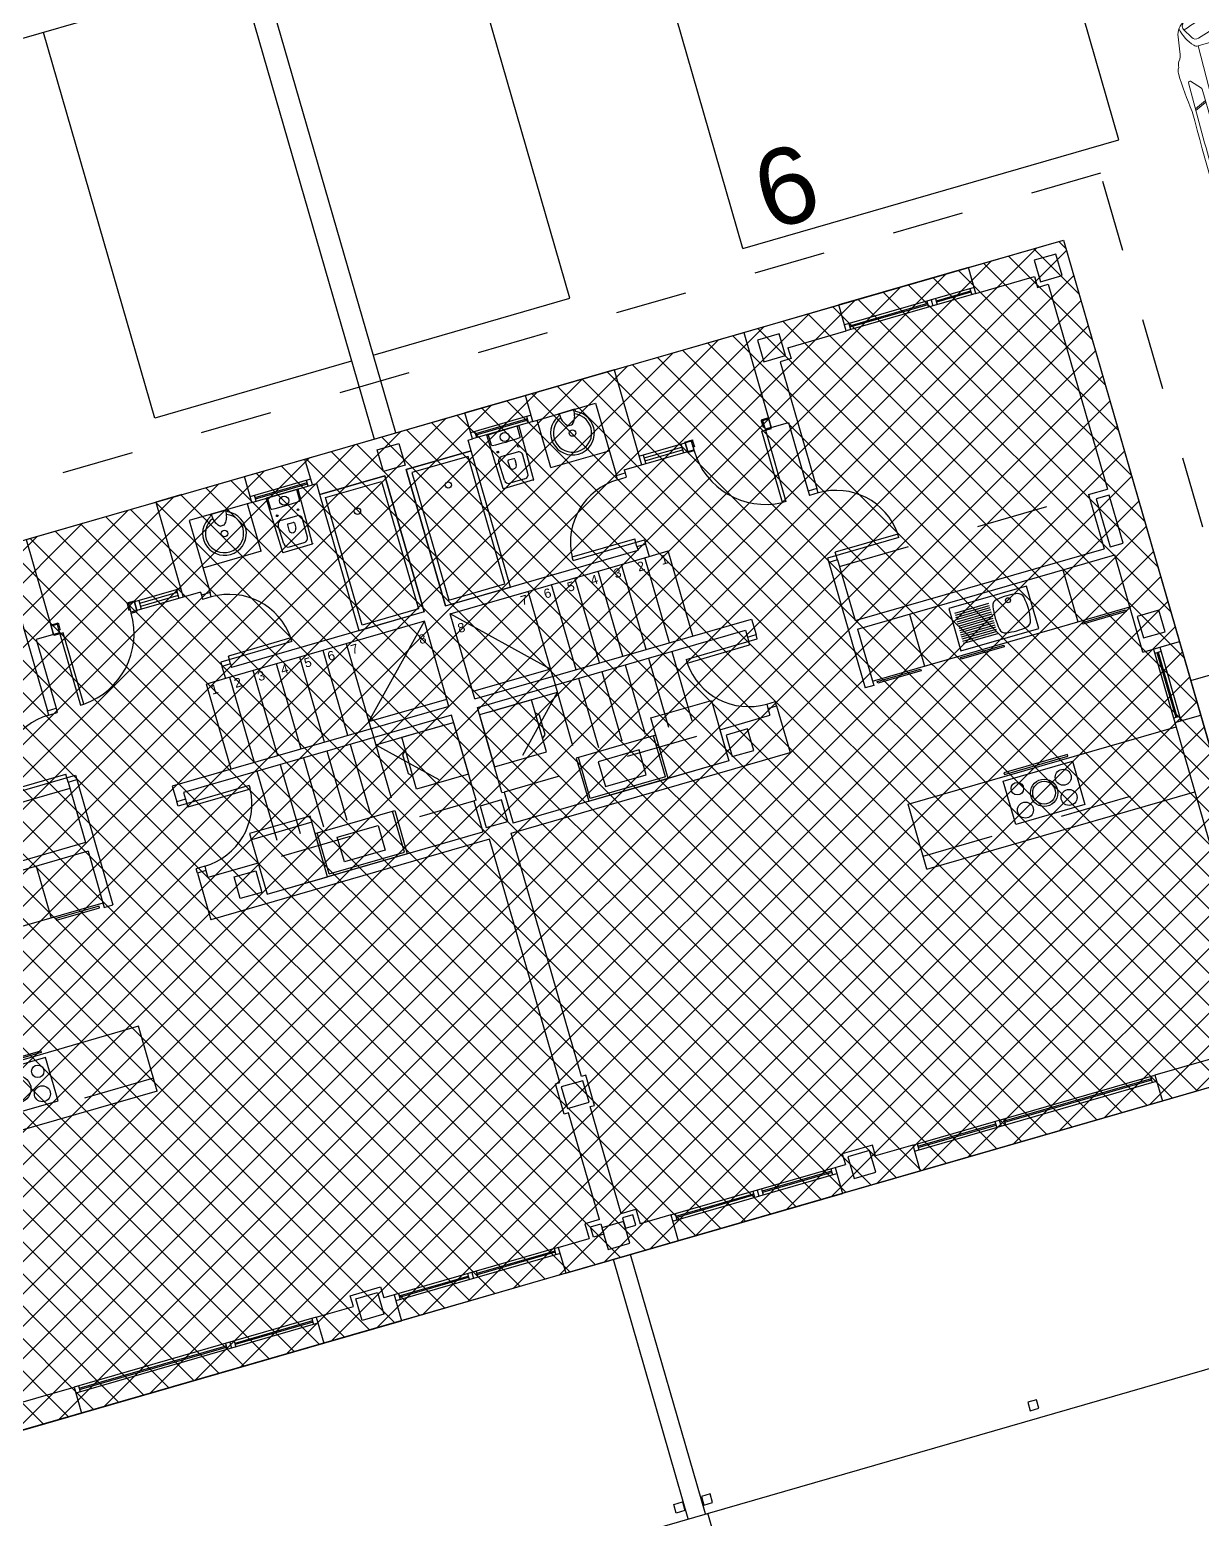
# Model space of a CAD drawing. Header units: millimetres. Extents: x 441061 to 442903, y 4515148 to 4515613.
# Drawn here: x 442524.855 to 442526.484, y 4515546.422 to 4515548.492 of the extents above; entities that cross this region are included whole.
import ezdxf
from ezdxf.enums import TextEntityAlignment as Align

# ---------------------------------------------------------------- set-up
doc = ezdxf.new("R2010")
doc.units = ezdxf.units.MM
doc.linetypes.add('CONTINUA', pattern=[0])
doc.linetypes.add('RAYITAS', pattern=[0.375, 0.25, -0.125])
for name, color, linetype in [('01_mono BAJA', 2, 'Continuous'), ('01_piscinas', 254, 'Continuous'), ('01_proyección', 4, 'RAYITAS'), ('01_ventanas', 2, 'Continuous')]:
    doc.layers.add(name, color=color, linetype=linetype)
doc.layers.add('01_muebles_B', color=254, linetype='Continuous', lineweight=5)
doc.styles.add('Estilo1', font='swissel.ttf')
doc.styles.add('NIEVES2', font='sanss___.ttf')

# ---------------------------------------------------------------- blocks, each defined once
blk = doc.blocks.new('A$C6A825EFA')
at = {"layer": '01_mono BAJA', "color": 254}
for p, q in [((3.7, 12.5, 0), (3.7, 11.4, 0)), ((3.7, 12.5, 0), (5.2, 12.5, 0)), ((5.5, 12.5, 0), (5.2, 12.5, 0)), ((5.2, 12.5, 0), (5.2, 11.4, 0)), ((5.2, 12.5, 0), (6.225, 12.5, 0)), ((6.225, 12.2, 0), (6.225, 12.5, 0)), ((6.225, 12.5, 0), (6.925, 12.5, 0)), ((6.925, 12.5, 0), (8.775, 12.5, 0)), ((6.925, 12.2, 0), (6.925, 12.5, 0)), ((8.775, 12.2, 0), (8.775, 12.5, 0)), ((9.475, 12.5, 0), (8.775, 12.5, 0)), ((10.5, 12.5, 0), (9.475, 12.5, 0)), ((9.475, 12.2, 0), (9.475, 12.5, 0)), ((10.2, 12.5, 0), (10.5, 12.5, 0)), ((10.5, 12.5, 0), (10.5, 11.4, 0)), ((10.5, 12.5, 0), (12, 12.5, 0)), ((12, 12.5, 0), (13.1, 12.5, 0)), ((12, 12.5, 0), (12, 11.4, 0)), ((13.1, 12.2, 0), (13.1, 12.5, 0)), ((14.6, 12.5, 0), (13.1, 12.5, 0)), ((14.6, 12.5, 0), (15.7, 12.5, 0)), ((14.6, 12.2, 0), (14.6, 12.5, 0)), ((15.7, 12.5, 0), (15.7, 7.855, 0)), ((6.225, 12.27, 0), (6.925, 12.27, 0)), ((6.275, 12.2, 0), (6.275, 12.27, 0)), ((6.875, 12.2, 0), (6.875, 12.27, 0)), ((9.475, 12.27, 0), (8.775, 12.27, 0)), ((8.825, 12.2, 0), (8.825, 12.27, 0)), ((9.425, 12.2, 0), (9.425, 12.27, 0)), ((14.6, 12.27, 0), (13.1, 12.27, 0)), ((13.15, 12.27, 0), (13.15, 12.2, 0)), ((14.05, 12.27, 0), (14.05, 12.2, 0)), ((14.1, 12.27, 0), (14.1, 12.2, 0)), ((14.15, 12.27, 0), (14.15, 12.2, 0)), ((14.55, 12.27, 0), (14.55, 12.2, 0)), ((5.5, 12.2, 0), (5.5, 11.366, 0)), ((6.225, 12.2, 0), (5.5, 12.2, 0)), ((5.741, 12.198, 0), (5.742, 12.183, 0)), ((5.743, 12.2, 0), (5.932, 12.2, 0)), ((5.934, 12.198, 0), (5.933, 12.183, 0)), ((6.175, 11.65, 0), (6.175, 12.2, 0)), ((6.225, 12.2, 0), (6.925, 12.2, 0)), ((6.275, 12.242, 0), (6.875, 12.242, 0)), ((6.275, 12.228, 0), (6.875, 12.228, 0)), ((6.409, 12.073, 0), (6.407, 12.2, 0)), ((6.741, 12.073, 0), (6.743, 12.2, 0)), ((6.975, 12.2, 0), (6.925, 12.2, 0)), ((6.975, 12.075, 0), (6.975, 12.2, 0)), ((8.725, 12.075, 0), (8.725, 12.2, 0)), ((8.725, 12.2, 0), (8.775, 12.2, 0)), ((9.475, 12.2, 0), (8.775, 12.2, 0)), ((9.425, 12.242, 0), (8.825, 12.242, 0)), ((9.425, 12.228, 0), (8.825, 12.228, 0)), ((8.959, 12.073, 0), (8.957, 12.2, 0)), ((9.291, 12.073, 0), (9.293, 12.2, 0)), ((9.475, 12.2, 0), (10.2, 12.2, 0)), ((9.525, 11.65, 0), (9.525, 12.2, 0)), ((9.766, 12.198, 0), (9.767, 12.183, 0)), ((9.957, 12.2, 0), (9.768, 12.2, 0)), ((9.959, 12.198, 0), (9.958, 12.183, 0)), ((10.2, 12.2, 0), (10.2, 11.366, 0)), ((12.425, 12.2, 0), (13.1, 12.2, 0)), ((12.425, 12.2), (12.425, 12.075)), ((14.6, 12.2, 0), (13.1, 12.2, 0)), ((14.05, 12.242, 0), (13.15, 12.242, 0)), ((14.05, 12.228, 0), (13.15, 12.228, 0)), ((14.55, 12.242, 0), (14.15, 12.242, 0)), ((14.55, 12.228, 0), (14.15, 12.228, 0)), ((14.6, 12.2, 0), (15.275, 12.2, 0)), ((15.275, 12.2), (15.275, 12.075)), ((15.325, 12.2, 0), (15.325, 12.125, 0)), ((15.325, 12.125, 0), (15.4, 12.125, 0)), ((3.4, 12.075, 0), (3.4, 10.606, 0)), ((5.853, 12.043, 0), (5.822, 12.043, 0)), ((7.725, 12.075, 0), (6.975, 12.075, 0)), ((7.725, 10.5, 0), (7.725, 12.075, 0)), ((7.975, 10.5, 0), (7.975, 12.075, 0)), ((7.975, 12.075, 0), (8.725, 12.075, 0)), ((9.847, 12.043, 0), (9.878, 12.043, 0)), ((12.3, 12.075, 0), (12.3, 10.606, 0)), ((12.425, 12.075), (12.3, 12.075)), ((15.275, 12.075), (15.4, 12.075)), ((15.4, 12.075, 0), (15.4, 9.705, 0)), ((6.439, 11.659, 0), (6.435, 11.869, 0)), ((6.485, 11.92, 0), (6.665, 11.92, 0)), ((6.535, 11.85, 0), (6.535, 11.79, 0)), ((6.545, 11.86, 0), (6.605, 11.86, 0)), ((6.615, 11.85, 0), (6.615, 11.79, 0)), ((6.711, 11.659, 0), (6.715, 11.869, 0)), ((8.989, 11.659, 0), (8.985, 11.869, 0)), ((9.215, 11.92, 0), (9.035, 11.92, 0)), ((9.085, 11.85, 0), (9.085, 11.79, 0)), ((9.155, 11.86, 0), (9.095, 11.86, 0)), ((9.165, 11.85, 0), (9.165, 11.79, 0)), ((9.261, 11.659, 0), (9.265, 11.869, 0)), ((6.175, 11.65, 0), (5.5, 11.65, 0)), ((6.489, 11.61, 0), (6.661, 11.61, 0)), ((9.211, 11.61, 0), (9.039, 11.61, 0)), ((9.525, 11.65, 0), (10.2, 11.65, 0)), ((3.77, 11.43, 0), (3.77, 11.4, 0)), ((3.785, 11.5, 0), (3.785, 11.44, 0)), ((4.58, 11.5, 0), (4.58, 11.44, 0)), ((4.595, 11.43, 0), (4.595, 11.4, 0)), ((4.665, 11.5, 0), (4.665, 11.4, 0)), ((5.2, 11.5, 0), (4.665, 11.5, 0)), ((4.715, 11.5, 0), (4.715, 11.4, 0)), ((5.15, 11.467, 0), (4.715, 11.467, 0)), ((5.15, 11.433, 0), (4.715, 11.433, 0)), ((5.15, 11.5, 0), (5.15, 11.4, 0)), ((10.5, 11.5, 0), (11.035, 11.5, 0)), ((10.55, 11.5, 0), (10.55, 11.4, 0)), ((10.55, 11.467, 0), (10.985, 11.467, 0)), ((10.55, 11.433, 0), (10.985, 11.433, 0)), ((10.985, 11.5, 0), (10.985, 11.4, 0)), ((11.035, 11.5, 0), (11.035, 11.4, 0)), ((11.105, 11.43, 0), (11.105, 11.4, 0)), ((11.12, 11.5, 0), (11.12, 11.44, 0)), ((11.915, 11.5, 0), (11.915, 11.44, 0)), ((11.93, 11.43, 0), (11.93, 11.4, 0)), ((3.7, 11.4, 0), (3.5, 11.4, 0)), ((3.5, 11.4, 0), (3.5, 10.606, 0)), ((3.71, 11.4, 0), (3.77, 11.4, 0)), ((5.2, 11.4, 0), (4.665, 11.4, 0)), ((5.4, 11.4, 0), (5.2, 11.4, 0)), ((5.4, 11.4, 0), (5.4, 11.366, 0)), ((5.5, 11.366, 0), (5.4, 11.366, 0)), ((5.4, 11.366, 0), (5.4, 11.316, 0)), ((5.5, 11.316, 0), (5.4, 11.316, 0)), ((5.5, 11.316, 0), (5.5, 11.366, 0)), ((10.2, 11.366, 0), (10.3, 11.366, 0)), ((10.2, 11.316, 0), (10.2, 11.366, 0)), ((10.2, 11.316, 0), (10.3, 11.316, 0)), ((10.3, 11.4, 0), (10.5, 11.4, 0)), ((10.3, 11.4, 0), (10.3, 11.366, 0)), ((10.3, 11.366, 0), (10.3, 11.316, 0)), ((10.5, 11.4, 0), (11.035, 11.4, 0)), ((11.99, 11.4, 0), (11.93, 11.4, 0)), ((12, 11.4, 0), (12.2, 11.4, 0)), ((12.2, 11.4, 0), (12.2, 10.606, 0)), ((3.4, 10.606, 0), (3.5, 10.606, 0)), ((3.4, 10.556, 0), (3.4, 10.606, 0)), ((3.5, 10.606, 0), (3.5, 10.556, 0)), ((5.5, 10.541, 0), (5.5, 10.632, 0)), ((6.224, 10.632, 0), (5.5, 10.632, 0)), ((6.224, 10.591, 0), (6.224, 10.632, 0)), ((9.476, 10.591, 0), (9.476, 10.632, 0)), ((9.476, 10.632, 0), (10.2, 10.632, 0)), ((10.2, 10.541, 0), (10.2, 10.632, 0)), ((12.3, 10.606, 0), (12.2, 10.606, 0)), ((12.2, 10.606, 0), (12.2, 10.556, 0)), ((12.3, 10.556, 0), (12.3, 10.606, 0)), ((3.4, 10.556, 0), (3.5, 10.556, 0)), ((6.224, 10.591, 0), (5.4, 10.591, 0)), ((5.4, 10.591, 0), (5.4, 10.541, 0)), ((5.4, 10.541, 0), (5.4, 10.4, 0)), ((5.5, 10.541, 0), (5.4, 10.541, 0)), ((5.5, 10.541, 0), (5.5, 10.5, 0)), ((7.725, 10.5, 0), (5.5, 10.5, 0)), ((8.025, 10.5, 0), (10.2, 10.5, 0)), ((9.476, 10.591, 0), (10.3, 10.591, 0)), ((10.2, 10.541, 0), (10.2, 10.5, 0)), ((10.2, 10.541, 0), (10.3, 10.541, 0)), ((10.3, 10.591, 0), (10.3, 10.541, 0)), ((10.3, 10.541, 0), (10.3, 10.4, 0)), ((12.3, 10.556, 0), (12.2, 10.556, 0)), ((5.18, 9.415, 0), (5.18, 10.4, 0)), ((5.4, 10.4, 0), (5.18, 10.4, 0)), ((7.7, 10.4, 0), (5.4, 10.4, 0)), ((5.45, 9.415, 0), (5.45, 10.4, 0)), ((5.72, 9.415, 0), (5.72, 10.4, 0)), ((5.99, 9.415, 0), (5.99, 10.4, 0)), ((6.26, 9.415, 0), (6.26, 10.4, 0)), ((6.53, 9.415, 0), (6.53, 10.4, 0)), ((6.8, 9.415, 0), (6.8, 10.4, 0)), ((6.8, 9.5, 0), (7.7, 10.4, 0)), ((7.7, 9.415, 0), (7.7, 10.4, 0)), ((8, 10.4, 0), (10.3, 10.4, 0)), ((8, 9.415, 0), (8, 10.4, 0)), ((8.9, 9.5, 0), (8, 10.4, 0)), ((8.9, 9.415, 0), (8.9, 10.4, 0)), ((9.17, 9.415, 0), (9.17, 10.4, 0)), ((9.44, 9.415, 0), (9.44, 10.4, 0)), ((9.71, 9.415, 0), (9.71, 10.4, 0)), ((9.98, 9.415, 0), (9.98, 10.4, 0)), ((10.25, 9.415, 0), (10.25, 10.4, 0)), ((10.3, 10.4, 0), (10.52, 10.4, 0)), ((10.52, 9.415, 0), (10.52, 10.4, 0)), ((2.676, 9.872, 0), (3.4, 9.872, 0)), ((2.676, 9.831, 0), (3.5, 9.831, 0)), ((3.4, 9.781, 0), (3.4, 9.872, 0)), ((3.4, 9.781, 0), (3.4, 9.08, 0)), ((3.4, 9.781, 0), (3.5, 9.781, 0)), ((3.5, 9.831, 0), (3.5, 9.781, 0)), ((3.5, 9.781, 0), (3.5, 8.33, 0)), ((13.024, 9.831, 0), (12.2, 9.831, 0)), ((12.2, 9.831, 0), (12.2, 9.781, 0)), ((12.2, 9.781, 0), (12.2, 8.33, 0)), ((12.3, 9.781, 0), (12.2, 9.781, 0)), ((12.3, 9.781, 0), (12.3, 9.872, 0)), ((13.024, 9.872, 0), (12.3, 9.872, 0)), ((12.3, 9.781, 0), (12.3, 9.08, 0)), ((13.024, 9.831, 0), (13.024, 9.872, 0)), ((15.18, 9.705, 0), (15.18, 9.08, 0)), ((15.18, 9.705, 0), (15.4, 9.705, 0)), ((6.8, 9.5, 0), (7.7, 9.5, 0)), ((8.9, 9.5, 0), (8, 9.5, 0)), ((7.7, 9.415, 0), (4.5, 9.415, 0)), ((4.5, 9.415, 0), (4.5, 9.235, 0)), ((4.5, 9.415, 0), (4.5, 9.235, 0)), ((7.7, 9.315, 0), (4.6, 9.315, 0)), ((4.6, 9.315, 0), (4.6, 9.235, 0)), ((4.6, 9.315, 0), (4.6, 9.235, 0)), ((7.7, 8.33, 0), (7.7, 9.315, 0)), ((8, 9.415, 0), (11.2, 9.415, 0)), ((8, 8.33, 0), (8, 9.315, 0)), ((8, 9.315, 0), (11.1, 9.315, 0)), ((11.1, 9.315, 0), (11.1, 9.235, 0)), ((11.1, 9.315, 0), (11.1, 9.235, 0)), ((11.2, 9.415, 0), (11.2, 9.235, 0)), ((11.2, 9.415, 0), (11.2, 9.235, 0)), ((4.6, 9.235, 0), (4.5, 9.235, 0)), ((4.5, 9.185, 0), (4.5, 9.235, 0)), ((5.324, 9.185, 0), (4.5, 9.185, 0)), ((4.6, 9.235, 0), (4.6, 9.144, 0)), ((5.324, 9.144, 0), (4.6, 9.144, 0)), ((5.324, 9.185, 0), (5.324, 9.144, 0)), ((10.376, 9.185, 0), (10.376, 9.144, 0)), ((10.376, 9.185, 0), (11.2, 9.185, 0)), ((10.376, 9.144, 0), (11.1, 9.144, 0)), ((11.1, 9.235, 0), (11.2, 9.235, 0)), ((11.1, 9.235, 0), (11.1, 9.144, 0)), ((11.2, 9.185, 0), (11.2, 9.235, 0)), ((3.4, 8.98, 0), (0.425, 8.98, 0)), ((3.4, 9.08, 0), (0.52, 9.08, 0)), ((2.8, 8.98, 0), (2.8, 8.38, 0)), ((3.4, 8.98, 0), (3.4, 8.33, 0)), ((12.3, 9.08, 0), (15.18, 9.08, 0)), ((12.3, 8.98, 0), (15.275, 8.98, 0)), ((12.3, 8.98, 0), (12.3, 8.33, 0)), ((12.9, 8.98, 0), (12.9, 8.38, 0)), ((14.675, 8.98, 0), (14.675, 8.38, 0)), ((15.275, 7.855, 0), (15.275, 8.98, 0)), ((13.338, 8.92, 0), (13.338, 8.43, 0)), ((14.238, 8.92, 0), (13.338, 8.92, 0)), ((13.779, 8.85, 0), (13.383, 8.85, 0)), ((13.779, 8.825, 0), (13.383, 8.825, 0)), ((13.779, 8.8, 0), (13.383, 8.8, 0)), ((13.779, 8.775, 0), (13.383, 8.775, 0)), ((14.238, 8.43, 0), (14.238, 8.92, 0)), ((13.779, 8.75, 0), (13.383, 8.75, 0)), ((13.779, 8.725, 0), (13.383, 8.725, 0)), ((13.779, 8.7, 0), (13.383, 8.7, 0)), ((13.779, 8.675, 0), (13.383, 8.675, 0)), ((13.779, 8.65, 0), (13.383, 8.65, 0)), ((13.779, 8.625, 0), (13.383, 8.625, 0)), ((4.5, 8.41, 0), (4.5, 8.46, 0)), ((4.6, 8.46, 0), (4.5, 8.46, 0)), ((4.6, 8.46, 0), (4.6, 8.41, 0)), ((5.88, 8.6, 0), (5.18, 8.6, 0)), ((5.905, 7.995, 0), (5.905, 8.47, 0)), ((6.775, 7.995, 0), (6.775, 8.47, 0)), ((8.925, 7.995, 0), (8.925, 8.47, 0)), ((9.795, 7.995, 0), (9.795, 8.47, 0)), ((11.1, 8.46, 0), (11.1, 8.41, 0)), ((11.1, 8.46, 0), (11.2, 8.46, 0)), ((11.2, 8.41, 0), (11.2, 8.46, 0)), ((13.779, 8.6, 0), (13.383, 8.6, 0)), ((13.779, 8.575, 0), (13.383, 8.575, 0)), ((13.779, 8.55, 0), (13.383, 8.55, 0)), ((13.779, 8.525, 0), (13.383, 8.525, 0)), ((13.779, 8.5, 0), (13.383, 8.5, 0)), ((3.4, 8.38, 0), (0.425, 8.38, 0)), ((3.4, 8.33, 0), (3.5, 8.33, 0)), ((4.5, 8.41, 0), (4.5, 7.87, 0)), ((4.6, 8.41, 0), (4.5, 8.41, 0)), ((4.6, 8.41, 0), (4.6, 8.33, 0)), ((5.18, 8.33, 0), (4.6, 8.33, 0)), ((5.18, 8.33, 0), (5.18, 7.97, 0)), ((7.7, 8.33, 0), (7.675, 8.33, 0)), ((7.7, 8.33, 0), (7.675, 8.33, 0)), ((7.675, 8.33, 0), (7.675, 7.97, 0)), ((8, 8.33, 0), (8.025, 8.33, 0)), ((8, 8.33, 0), (8.025, 8.33, 0)), ((8.025, 8.33, 0), (8.025, 7.97, 0)), ((10.52, 8.33, 0), (11.1, 8.33, 0)), ((10.52, 8.33, 0), (10.52, 7.97, 0)), ((11.1, 8.41, 0), (11.1, 8.33, 0)), ((11.1, 8.41, 0), (11.2, 8.41, 0)), ((11.2, 8.41, 0), (11.2, 7.87, 0)), ((12.3, 8.33, 0), (12.2, 8.33, 0)), ((12.3, 8.38, 0), (15.275, 8.38, 0)), ((13.338, 8.43, 0), (14.238, 8.43, 0)), ((5.18, 7.97, 0), (7.675, 7.97, 0)), ((5.905, 7.995, 0), (6.775, 7.995, 0)), ((10.52, 7.97, 0), (8.025, 7.97, 0)), ((9.795, 7.995, 0), (8.925, 7.995, 0)), ((7.725, 7.87, 0), (4.5, 7.87, 0)), ((7.725, 5.055, 0), (7.725, 7.87, 0)), ((7.975, 5.055, 0), (7.975, 7.87, 0)), ((7.975, 7.87, 0), (11.2, 7.87, 0)), ((15.275, 7.855, 0), (15.7, 7.855, 0)), ((15.4, 7.855, 0), (15.4, 7.005, 0)), ((15.47, 7.805, 0), (15.4, 7.805, 0)), ((15.428, 7.055, 0), (15.428, 7.805, 0)), ((15.442, 7.055, 0), (15.442, 7.805, 0)), ((15.47, 7.855, 0), (15.47, 7.005, 0)), ((15.7, 7.855, 0), (15.7, 7.005, 0)), ((3.4, 6.955, 0), (0.3, 6.955, 0)), ((3.4, 6.205, 0), (3.4, 6.955, 0)), ((12.3, 6.955, 0), (15.4, 6.955, 0)), ((12.3, 6.205, 0), (12.3, 6.955, 0)), ((15.47, 7.055, 0), (15.4, 7.055, 0)), ((15.4, 7.005, 0), (15.7, 7.005, 0)), ((15.4, 7.005, 0), (15.4, 5.055, 0)), ((15.7, 7.005, 0), (15.7, 3, 0)), ((3.4, 6.205, 0), (0.3, 6.205, 0)), ((12.3, 6.205, 0), (15.4, 6.205, 0)), ((7.675, 4.705, 0), (7.675, 5.055, 0)), ((7.675, 5.055, 0), (7.725, 5.055, 0)), ((8.025, 5.055, 0), (7.975, 5.055, 0)), ((8.025, 4.705, 0), (8.025, 5.055, 0)), ((7.725, 4.705, 0), (7.675, 4.705, 0)), ((7.725, 3.47, 0), (7.725, 4.705, 0)), ((7.975, 3.47, 0), (7.975, 4.705, 0)), ((7.975, 4.705, 0), (8.025, 4.705, 0)), ((7.725, 3.47, 0), (7.555, 3.47, 0)), ((7.555, 3.47, 0), (7.555, 3.3, 0)), ((7.975, 3.47, 0), (8.145, 3.47, 0)), ((8.145, 3.47, 0), (8.145, 3.3, 0)), ((0.595, 3.3, 0), (1.6, 3.3, 0)), ((1.6, 3.3, 0), (1.6, 3, 0)), ((4.4, 3.3, 0), (1.6, 3.3, 0)), ((4.4, 3.23, 0), (1.6, 3.23, 0)), ((1.65, 3.3, 0), (1.65, 3.23, 0)), ((1.65, 3.272, 0), (3.35, 3.272, 0)), ((1.65, 3.258, 0), (3.35, 3.258, 0)), ((3.35, 3.3, 0), (3.35, 3.23, 0)), ((3.4, 3.3, 0), (3.4, 3.23, 0)), ((3.45, 3.3, 0), (3.45, 3.23, 0)), ((4.35, 3.272, 0), (3.45, 3.272, 0)), ((4.35, 3.258, 0), (3.45, 3.258, 0)), ((4.35, 3.3, 0), (4.35, 3.23, 0)), ((4.4, 3.3, 0), (4.4, 3, 0)), ((4.4, 3.3, 0), (4.83, 3.3, 0)), ((5.3, 3.3, 0), (5.18, 3.3, 0)), ((7.2, 3.3, 0), (5.3, 3.3, 0)), ((5.3, 3.3, 0), (5.3, 3, 0)), ((7.2, 3.23, 0), (5.3, 3.23, 0)), ((5.35, 3.3, 0), (5.35, 3.23, 0)), ((5.35, 3.272, 0), (6.15, 3.272, 0)), ((5.35, 3.258, 0), (6.15, 3.258, 0)), ((6.15, 3.3, 0), (6.15, 3.23, 0)), ((6.2, 3.3, 0), (6.2, 3.23, 0)), ((6.25, 3.3, 0), (6.25, 3.23, 0)), ((7.15, 3.272, 0), (6.25, 3.272, 0)), ((7.15, 3.258, 0), (6.25, 3.258, 0)), ((7.15, 3.3, 0), (7.15, 3.23, 0)), ((7.2, 3.3, 0), (7.555, 3.3, 0)), ((7.2, 3.3, 0), (7.2, 3, 0)), ((8.5, 3.3, 0), (8.145, 3.3, 0)), ((8.5, 3.3, 0), (10.4, 3.3, 0)), ((8.5, 3.3, 0), (8.5, 3, 0)), ((8.5, 3.23, 0), (10.4, 3.23, 0)), ((8.55, 3.3, 0), (8.55, 3.23, 0)), ((8.55, 3.272, 0), (9.45, 3.272, 0)), ((8.55, 3.258, 0), (9.45, 3.258, 0)), ((9.45, 3.3, 0), (9.45, 3.23, 0)), ((9.5, 3.3, 0), (9.5, 3.23, 0)), ((9.55, 3.3, 0), (9.55, 3.23, 0)), ((10.35, 3.272, 0), (9.55, 3.272, 0)), ((10.35, 3.258, 0), (9.55, 3.258, 0)), ((10.35, 3.3, 0), (10.35, 3.23, 0)), ((10.4, 3.3, 0), (10.4, 3, 0)), ((10.4, 3.3, 0), (10.52, 3.3, 0)), ((11.3, 3.3, 0), (10.87, 3.3, 0)), ((11.3, 3.3, 0), (11.3, 3, 0)), ((11.3, 3.3, 0), (14.1, 3.3, 0)), ((11.3, 3.23, 0), (14.1, 3.23, 0)), ((11.35, 3.3, 0), (11.35, 3.23, 0)), ((11.35, 3.272, 0), (12.25, 3.272, 0)), ((11.35, 3.258, 0), (12.25, 3.258, 0)), ((12.25, 3.3, 0), (12.25, 3.23, 0)), ((12.3, 3.3, 0), (12.3, 3.23, 0)), ((12.35, 3.3, 0), (12.35, 3.23, 0)), ((14.05, 3.272, 0), (12.35, 3.272, 0)), ((14.05, 3.258, 0), (12.35, 3.258, 0)), ((14.05, 3.3, 0), (14.05, 3.23, 0)), ((15.105, 3.3, 0), (14.1, 3.3, 0)), ((14.1, 3.3, 0), (14.1, 3, 0)), ((0, 3, 0), (1.6, 3, 0)), ((1.6, 3, 0), (4.4, 3, 0)), ((4.4, 3, 0), (5.3, 3, 0)), ((7.2, 3, 0), (5.3, 3, 0)), ((7.2, 3, 0), (8.5, 3, 0)), ((7.75, 0, 0), (7.75, 3, 0)), ((7.95, 0, 0), (7.95, 3, 0)), ((8.5, 3, 0), (10.4, 3, 0)), ((11.3, 3, 0), (10.4, 3, 0)), ((14.1, 3, 0), (11.3, 3, 0)), ((15.7, 3, 0), (14.1, 3, 0)), ((0, 0, 0), (15.7, 0, 0))]:
    blk.add_line(p, q, dxfattribs=at)
for points in [[(7.725, 12.375), (7.975, 12.375), (7.975, 12.125), (7.725, 12.125), (7.725, 12.375)], [(12.125, 12.125), (12.375, 12.125), (12.375, 12.375), (12.125, 12.375), (12.125, 12.125)], [(15.325, 12.125), (15.575, 12.125), (15.575, 12.375), (15.325, 12.375), (15.325, 12.125)], [(5.13, 8.005), (4.88, 8.005), (4.88, 8.255), (5.13, 8.255), (5.13, 8.005)], [(7.725, 8.005), (7.975, 8.005), (7.975, 8.255), (7.725, 8.255), (7.725, 8.005)], [(10.57, 8.005), (10.82, 8.005), (10.82, 8.255), (10.57, 8.255), (10.57, 8.005)], [(15.325, 8.005), (15.575, 8.005), (15.575, 8.255), (15.325, 8.255), (15.325, 8.005)], [(7.725, 4.755), (7.975, 4.755), (7.975, 5.005), (7.725, 5.005), (7.725, 4.755)], [(5.13, 3.125), (4.88, 3.125), (4.88, 3.375), (5.13, 3.375), (5.13, 3.125)], [(7.725, 3.125), (7.975, 3.125), (7.975, 3.375), (7.725, 3.375), (7.725, 3.125)], [(10.57, 3.125), (10.82, 3.125), (10.82, 3.375), (10.57, 3.375), (10.57, 3.125)], [(11.835, 0.2), (11.735, 0.2), (11.735, 0.1), (11.835, 0.1)]]:
    blk.add_lwpolyline(points, close=True, dxfattribs=at)
at = {"layer": '01_mono BAJA', "color": 254, "elevation": 0, "flags": 128}
for points in [[(6.394, 12.2, 0.414214), (6.39, 12.196), (6.39, 12.195), (6.4, 11.574, 0.436396), (6.404, 11.57), (6.746, 11.57, 0.436396), (6.75, 11.574), (6.76, 12.195), (6.76, 12.196, 0.414214), (6.756, 12.2)], [(9.306, 12.2, -0.414214), (9.31, 12.196), (9.31, 12.195), (9.3, 11.574, -0.436396), (9.296, 11.57), (8.954, 11.57, -0.436396), (8.95, 11.574), (8.94, 12.195), (8.94, 12.196, -0.414214), (8.944, 12.2)]]:
    blk.add_lwpolyline(points, format="xyb", close=True, dxfattribs=at)
at = {"layer": '01_mono BAJA', "color": 254, "elevation": 0}
for points in [[(6.975, 12.075), (7.725, 12.075), (7.725, 10.5), (6.975, 10.5)], [(7.025, 12.025), (7.675, 12.025), (7.675, 10.55), (7.025, 10.55)], [(8.725, 12.075), (7.975, 12.075), (7.975, 10.5), (8.725, 10.5)], [(8.675, 12.025), (8.025, 12.025), (8.025, 10.55), (8.675, 10.55)], [(3.785, 11.51), (3.785, 11.5), (3.7, 11.5), (3.7, 11.51)], [(3.77, 11.4), (3.7, 11.4), (3.7, 11.5), (3.77, 11.5)], [(3.785, 11.44), (3.785, 11.43), (3.77, 11.43), (3.77, 11.44)], [(4.58, 11.51), (4.58, 11.5), (4.665, 11.5), (4.665, 11.51)], [(4.58, 11.44), (4.58, 11.43), (4.595, 11.43), (4.595, 11.44)], [(11.12, 11.51), (11.12, 11.5), (11.035, 11.5), (11.035, 11.51)], [(11.12, 11.44), (11.12, 11.43), (11.105, 11.43), (11.105, 11.44)], [(11.915, 11.51), (11.915, 11.5), (12, 11.5), (12, 11.51)], [(11.915, 11.44), (11.915, 11.43), (11.93, 11.43), (11.93, 11.44)], [(11.93, 11.4), (12, 11.4), (12, 11.5), (11.93, 11.5)], [(3.77, 11.4), (3.77, 11.39), (3.7, 11.39), (3.7, 11.4)], [(3.77, 11.39), (3.77, 10.565), (3.81, 10.565), (3.81, 11.39)], [(4.595, 11.4), (4.595, 11.39), (4.665, 11.39), (4.665, 11.4)], [(11.105, 11.4), (11.105, 11.39), (11.035, 11.39), (11.035, 11.4)], [(11.93, 11.39), (11.93, 10.565), (11.89, 10.565), (11.89, 11.39)], [(11.93, 11.4), (11.93, 11.39), (12, 11.39), (12, 11.4)], [(15.4, 9.635), (15.25, 9.635), (15.25, 9.08), (15.4, 9.08)], [(7.1, 9.23), (7.7, 9.23), (7.7, 8.63), (7.1, 8.63)], [(8.6, 9.23), (8, 9.23), (8, 8.63), (8.6, 8.63)], [(5.18, 8.67), (5.18, 7.97), (5.88, 7.97), (5.88, 8.67)], [(10.52, 8.67), (10.52, 7.97), (9.82, 7.97), (9.82, 8.67)], [(5.88, 8.47), (6.8, 8.47), (6.8, 7.97), (5.88, 7.97)], [(9.82, 8.47), (8.9, 8.47), (8.9, 7.97), (9.82, 7.97)], [(2.85, 8.36), (2.85, 8.34), (3.35, 8.34), (3.35, 8.36)], [(6.104, 8.363), (6.576, 8.363), (6.576, 8.077), (6.104, 8.077)], [(9.596, 8.363), (9.124, 8.363), (9.124, 8.077), (9.596, 8.077)], [(12.85, 8.36), (12.85, 8.34), (12.35, 8.34), (12.35, 8.36)], [(13.813, 8.36), (13.813, 8.34), (13.313, 8.34), (13.313, 8.36)], [(15.222, 8.36), (15.222, 8.34), (14.722, 8.34), (14.722, 8.36)], [(2.28, 6.975), (1.545, 6.975), (1.545, 6.995), (2.28, 6.995)], [(13.42, 6.975), (14.155, 6.975), (14.155, 6.995), (13.42, 6.995)], [(1.513, 6.408), (2.313, 6.408), (2.312, 6.908), (1.512, 6.908)], [(14.187, 6.408), (13.387, 6.408), (13.388, 6.908), (14.188, 6.908)], [(7.605, 3.42), (7.725, 3.42), (7.725, 3.3), (7.605, 3.3)], [(8.095, 3.42), (7.975, 3.42), (7.975, 3.3), (8.095, 3.3)], [(7.64, 0.2), (7.74, 0.2), (7.74, 0.1), (7.64, 0.1)], [(8.06, 0.2), (7.96, 0.2), (7.96, 0.1), (8.06, 0.1)]]:
    blk.add_lwpolyline(points, close=True, dxfattribs=at)
for points in [[(4.595, 11.5), (4.595, 11.4)], [(4.665, 11.4), (4.665, 11.5)], [(11.035, 11.4), (11.035, 11.5)], [(11.105, 11.5), (11.105, 11.4)], [(7.1, 8.78), (7.06, 8.82), (7.06, 9.04), (7.1, 9.08)], [(8.6, 8.78), (8.64, 8.82), (8.64, 9.04), (8.6, 9.08)]]:
    blk.add_lwpolyline(points, dxfattribs=at)
at = {"layer": '01_mono BAJA', "color": 254}
for points in [[(4.83, 3.3), (4.83, 3.425), (5.18, 3.425), (5.18, 3.3)], [(10.87, 3.3), (10.87, 3.425), (10.52, 3.425), (10.52, 3.3)]]:
    blk.add_lwpolyline(points, dxfattribs=at)
for centre, radius in [((6.575, 12.12, 0), 0.051), ((9.125, 12.12, 0), 0.051), ((5.837, 11.953, 0), 0.036), ((6.455, 11.98, 0), 0.01), ((6.695, 11.98, 0), 0.01), ((9.005, 11.98, 0), 0.01), ((9.245, 11.98, 0), 0.01), ((9.862, 11.953, 0), 0.036), ((7.325, 11.781, 0), 0.035), ((8.375, 11.781, 0), 0.035), ((13.996, 8.825, 0), 0.0275), ((1.912, 6.658, 0), 0.152), ((2.185, 6.785, 0), 0.0693), ((13.515, 6.785, 0), 0.0693), ((13.788, 6.658, 0), 0.152), ((14.04, 6.765, 0), 0.089), ((13.788, 6.658, 0), 0.127), ((2.165, 6.531, 0), 0.089), ((13.535, 6.531, 0), 0.089), ((14.04, 6.531, 0), 0.089)]:
    blk.add_circle(centre, radius, dxfattribs=at)
for centre, radius, start, end in [((5.837, 11.953, 0), 0.243, 114.8749, 65.1251), ((5.837, 11.953, 0), 0.213, 112.0656, 68.0564), ((5.729, 12.184, 0), 0.0128, 300.5291, 356.214), ((5.743, 12.197, 0), 0.0027, 90, 173.3159), ((6.033, 12.197, 0), 0.279, 179.383, 196.8165), ((5.903, 12.158, 0), 0.143, 196.8165, 225.6956), ((5.772, 12.158, 0), 0.143, 314.3044, 343.1835), ((5.642, 12.197, 0), 0.279, 343.1835, 0.617), ((5.932, 12.197, 0), 0.0027, 6.6841, 90), ((5.946, 12.184, 0), 0.0128, 183.786, 239.4709), ((9.862, 11.953, 0), 0.243, 114.8749, 65.1251), ((9.862, 11.953, 0), 0.213, 111.9436, 67.9344), ((9.754, 12.184, 0), 0.0128, 300.5291, 356.214), ((9.768, 12.197, 0), 0.0027, 90, 173.3159), ((10.058, 12.197, 0), 0.279, 179.383, 196.8165), ((9.928, 12.158, 0), 0.143, 196.8165, 225.6956), ((9.797, 12.158, 0), 0.143, 314.3044, 343.1835), ((9.667, 12.197, 0), 0.279, 343.1835, 0.617), ((9.957, 12.197, 0), 0.0027, 6.6841, 90), ((9.971, 12.184, 0), 0.0128, 183.786, 239.4709), ((5.837, 12.091, 0), 0.0498, 225.6956, 252.5904), ((5.837, 12.091, 0), 0.0498, 287.9532, 314.3044), ((6.416, 12.073, 0), 0.007, 180.924, 266.9359), ((6.575, 15.044, 0), 2.982, 266.9359, 273.0641), ((6.734, 12.073, 0), 0.007, 273.0641, 359.076), ((8.966, 12.073, 0), 0.007, 180.924, 266.9359), ((9.125, 15.044, 0), 2.982, 266.9359, 273.0641), ((9.284, 12.073, 0), 0.007, 273.0641, 359.076), ((9.863, 12.091, 0), 0.0498, 225.6956, 252.0468), ((9.863, 12.091, 0), 0.0498, 287.4096, 314.3044), ((6.485, 11.87, 0), 0.05, 90, 180.924), ((6.545, 11.85, 0), 0.01, 90, 180), ((6.575, 11.79, 0), 0.04, 180, 0), ((6.605, 11.85, 0), 0.01, 0, 90), ((6.665, 11.87, 0), 0.05, 359.076, 90), ((9.035, 11.87, 0), 0.05, 90, 180.924), ((9.095, 11.85, 0), 0.01, 90, 180), ((9.125, 11.79, 0), 0.04, 180, 0), ((9.155, 11.85, 0), 0.01, 0, 90), ((9.215, 11.87, 0), 0.05, 359.076, 90), ((6.489, 11.66, 0), 0.05, 180.924, 270), ((6.661, 11.66, 0), 0.05, 270, 359.076), ((9.039, 11.66, 0), 0.05, 180.924, 270), ((9.211, 11.66, 0), 0.05, 270, 359.076), ((3.768, 11.391, 0), 0.827, 272.8856, 359.9505), ((5.5, 10.591, 0), 0.725, 3.2758, 90), ((10.2, 10.591, 0), 0.725, 90, 176.7242), ((11.932, 11.391, 0), 0.827, 180.0495, 267.1144), ((3.4, 9.831, 0), 0.725, 90, 176.7242), ((12.3, 9.831, 0), 0.725, 3.2758, 90), ((4.6, 9.185, 0), 0.725, 270, 356.7242), ((11.1, 9.185, 0), 0.725, 183.2758, 270), ((14.554, 8.675, 0), 0.75, 169.8852, 190.1148), ((13.889, 8.794, 0), 0.075, 99.0787, 169.8852), ((13.996, 8.127, 0), 0.75, 80.9213, 99.0787), ((14.102, 8.794, 0), 0.075, 10.1148, 80.9213), ((13.438, 8.675, 0), 0.75, 349.8852, 10.1148), ((13.889, 8.557, 0), 0.075, 190.1148, 260.9213), ((13.996, 9.223, 0), 0.75, 260.9213, 279.0787), ((14.102, 8.557, 0), 0.075, 279.0787, 349.8852)]:
    blk.add_arc(centre, radius, start, end, dxfattribs=at)
at = {"layer": '01_proyección', "color": 120, "ltscale": 0.25}
for p, q in [((3.4, 9.705, 0), (0.52, 9.705, 0)), ((12.3, 9.705, 0), (15.18, 9.705, 0)), ((5.45, 9.315, 0), (5.45, 8.33, 0)), ((5.72, 9.315, 0), (5.72, 8.33, 0)), ((5.99, 9.315, 0), (5.99, 8.33, 0)), ((6.26, 9.315, 0), (6.26, 8.33, 0)), ((6.53, 9.315, 0), (6.53, 8.33, 0)), ((6.8, 9.415, 0), (6.8, 8.33, 0)), ((8.9, 9.415, 0), (8.9, 8.33, 0)), ((9.17, 9.315, 0), (9.17, 8.33, 0)), ((9.44, 9.315, 0), (9.44, 8.33, 0)), ((9.71, 9.315, 0), (9.71, 8.33, 0)), ((9.98, 9.315, 0), (9.98, 8.33, 0)), ((10.25, 9.315, 0), (10.25, 8.33, 0)), ((6.8, 9.23, 0), (7.7, 9.23, 0)), ((6.8, 9.23, 0), (7.7, 8.33, 0)), ((8.9, 9.23, 0), (8, 9.23, 0)), ((8.9, 9.23, 0), (8, 8.33, 0)), ((5.45, 8.33, 0), (7.675, 8.33, 0)), ((10.25, 8.33, 0), (8.025, 8.33, 0)), ((3.4, 6.355, 0), (0.3, 6.355, 0)), ((12.3, 6.355, 0), (15.4, 6.355, 0))]:
    blk.add_line(p, q, dxfattribs=at)
at = {"layer": '01_proyección', "color": 120, "ltscale": 0.25, "elevation": 0}
blk.add_lwpolyline([(15.7, 7.405), (16.3, 7.405), (16.3, 13.1), (-0.6, 13.1), (-0.6, 7.405), (0, 7.405)], dxfattribs=at)
at = {"layer": '01_mono BAJA', "color": 254, "style": 'NIEVES2'}
for s, p in [('1', (5.249, 10.268, 0)), ('2', (5.519, 10.268, 0)), ('3', (5.789, 10.268, 0)), ('4', (6.059, 10.268, 0)), ('5', (6.329, 10.268, 0)), ('6', (6.599, 10.268, 0)), ('7', (6.869, 10.268, 0)), ('8', (7.625, 10.166, 0))]:
    blk.add_text(s, height=0.103, dxfattribs=at).set_placement(p, align=Align.CENTER)
for s, p in [('8', (8.075, 10.166, 0)), ('7', (8.831, 10.268, 0)), ('6', (9.101, 10.268, 0)), ('5', (9.371, 10.268, 0)), ('4', (9.641, 10.268, 0)), ('3', (9.911, 10.268, 0)), ('2', (10.181, 10.268, 0)), ('1', (10.451, 10.268, 0))]:
    blk.add_text(s, height=0.103, rotation=0, dxfattribs=at).set_placement(p, align=Align.CENTER)
blk = doc.blocks.new('A$C392252A0')
at = {"layer": '01_muebles_B', "color": 254}
for p, q in [((10.715, 8.129), (10.705, 8.127)), ((10.738, 8.124), (10.715, 8.129)), ((10.705, 8.127), (10.752, 7.979)), ((10.775, 8.091), (10.738, 8.124)), ((10.752, 7.979), (10.798, 7.995)), ((10.773, 7.987), (10.809, 7.914)), ((10.846, 7.92), (10.775, 8.091)), ((8.605, 7.917), (8.455, 7.893)), ((9.019, 7.811), (8.92, 7.9)), ((9.201, 7.926), (9.149, 7.807)), ((9.219, 7.928), (9.166, 7.807)), ((9.784, 7.911), (9.748, 7.818)), ((9.876, 7.976), (9.791, 7.758)), ((9.913, 7.908), (9.882, 7.828)), ((10.418, 7.844), (9.958, 7.808)), ((10.418, 7.844), (10.846, 7.92)), ((10.43, 7.798), (10.894, 7.881)), ((8.499, 7.763), (8.397, 7.82)), ((8.599, 7.726), (9.971, 7.763)), ((8.599, 7.725), (8.599, 7.201)), ((9.731, 7.807), (9.031, 7.807)), ((9.898, 7.807), (9.958, 7.808)), ((10.43, 7.798), (9.971, 7.763)), ((8.839, 7.203), (8.537, 7.2)), ((8.537, 7.2), (8.537, 7.193)), ((8.839, 7.19), (8.537, 7.193)), ((8.599, 6.669), (8.599, 7.193)), ((8.499, 6.631), (8.397, 6.573)), ((8.599, 6.668), (9.971, 6.631)), ((9.876, 6.418), (9.791, 6.636)), ((10.43, 6.596), (9.971, 6.631)), ((8.605, 6.476), (8.455, 6.5)), ((9.019, 6.582), (8.92, 6.494)), ((9.731, 6.587), (9.031, 6.587)), ((9.201, 6.468), (9.149, 6.587)), ((9.219, 6.466), (9.166, 6.587)), ((9.784, 6.482), (9.748, 6.576)), ((9.913, 6.486), (9.882, 6.565)), ((9.898, 6.587), (9.958, 6.585)), ((10.418, 6.55), (9.958, 6.585)), ((10.418, 6.55), (10.846, 6.473)), ((10.43, 6.596), (10.894, 6.512)), ((10.773, 6.407), (10.809, 6.48)), ((10.846, 6.473), (10.775, 6.303)), ((10.705, 6.267), (10.752, 6.414)), ((10.752, 6.414), (10.798, 6.398)), ((10.715, 6.265), (10.705, 6.267)), ((10.738, 6.27), (10.715, 6.265)), ((10.775, 6.303), (10.738, 6.27))]:
    blk.add_line(p, q, dxfattribs=at)
for centre, radius, start, end in [((8.808, 7.907), 0.086, 87.4739, 128.6871), ((8.809, 4.809), 3.183, 82.5975, 89.9397), ((10.099, -28.508), 36.485, 88.9288, 91.3819), ((11.3, 6.178), 1.816, 87.2886, 100.1742), ((11.389, 7.907), 0.086, 51.3129, 92.5261), ((8.474, 7.733), 0.162, 96.7804, 161.7197), ((8.295, 7.436), 0.435, 49.0196, 78.8841), ((8.586, 8.093), 0.177, 275.9895, 308.6871), ((8.751, 7.888), 0.086, 87.4739, 128.6871), ((8.929, 7.908), 0.0124, 91.7937, 220.4777), ((10.022, -29.576), 37.513, 90.3882, 91.6701), ((9.768, 7.918), 0.0177, 338.7209, 90.3882), ((9.897, 7.823), 0.0159, 158.7209, 271.5074), ((9.963, 7.889), 0.0531, 90.2143, 158.7209), ((10.099, -28.508), 36.45, 88.8997, 90.2143), ((10.099, -28.508), 36.485, 88.6181, 88.8592), ((10.925, 7.707), 0.177, 21.0532, 100.1701), ((11.313, 4.914), 2.974, 81.2806, 96.1737), ((11.554, 8.112), 0.177, 231.3129, 264.0105), ((11.467, 7.285), 0.654, 72.0531, 84.0105), ((11.619, 7.711), 0.203, 22.7994, 75.9629), ((10.216, 7.155), 1.997, 161.6598, 178.7983), ((10.242, 7.158), 1.952, 160.298, 178.865), ((8.375, 7.769), 0.0561, 66.6468, 164.8738), ((10.276, 7.152), 1.836, 162.6109, 178.6018), ((8.473, 7.717), 0.0531, 342.7058, 60.706), ((8.545, 7.725), 0.0531, 0, 49.0196), ((9.031, 7.824), 0.0177, 228.3547, 270), ((9.731, 7.824), 0.0177, 270, 338.7209), ((8.43, 7.197), 2.089, 0, 16.7318), ((9.874, 7.302), 1.304, 355.3559, 21.0532), ((10.262, 7.197), 1.654, 0, 21.006), ((11.437, 4.633), 2.974, 81.5863, 93.456), ((10.216, 7.239), 1.997, 181.2017, 198.3402), ((10.242, 7.236), 1.952, 181.135, 199.702), ((10.276, 7.242), 1.836, 181.3982, 197.3891), ((8.839, 7.197), 0.0267, 193.7603, 166.2397), ((8.839, 7.197), 0.00662, 270, 90), ((8.43, 7.197), 2.089, 343.2682, 0), ((9.874, 7.091), 1.304, 338.9468, 4.6441), ((10.262, 7.197), 1.654, 338.994, 0), ((11.437, 9.761), 2.974, 266.544, 278.4137), ((8.295, 6.957), 0.435, 281.1159, 310.9804), ((8.473, 6.677), 0.0531, 299.294, 17.2942), ((8.545, 6.669), 0.0531, 310.9804, 0), ((10.925, 6.686), 0.177, 259.8299, 338.9468), ((8.474, 6.661), 0.162, 198.2803, 263.2196), ((8.375, 6.625), 0.0561, 195.1262, 293.3532), ((8.586, 6.3), 0.177, 51.3129, 84.0105), ((8.929, 6.486), 0.0124, 139.5223, 268.2063), ((10.022, 43.97), 37.513, 268.3299, 269.6118), ((9.031, 6.569), 0.0177, 90, 131.6453), ((9.731, 6.569), 0.0177, 21.2791, 90), ((9.768, 6.476), 0.0177, 269.6118, 21.2791), ((9.897, 6.571), 0.0159, 88.4926, 201.2791), ((9.963, 6.505), 0.0531, 201.2791, 269.7857), ((11.313, 9.479), 2.974, 263.8263, 278.7194), ((11.467, 7.108), 0.654, 275.9895, 287.9469), ((11.619, 6.682), 0.203, 284.0371, 337.2006), ((8.751, 6.506), 0.086, 231.3129, 272.5261), ((8.808, 6.487), 0.086, 231.3129, 272.5261), ((8.809, 9.584), 3.183, 270.0603, 277.4025), ((10.099, 42.902), 36.485, 268.6181, 271.0712), ((10.099, 42.902), 36.45, 269.7857, 271.1003), ((10.099, 42.902), 36.485, 271.1408, 271.3819), ((11.3, 8.215), 1.816, 259.8258, 272.7114), ((11.389, 6.487), 0.086, 267.4739, 308.6871), ((11.554, 6.282), 0.177, 95.9895, 128.6871)]:
    blk.add_arc(centre, radius, start, end, dxfattribs=at)
blk = doc.blocks.new('A$C21391103')
at = {"layer": '01_piscinas'}
for p, q in [((105.716, 101.652), (104.482, 105.926)), ((101.537, 100.446), (100.298, 104.735)), ((99.615, 99.891), (98.377, 104.18)), ((89.616, 101.651), (95.951, 103.48)), ((95.951, 103.48), (97.439, 98.326)), ((97.679, 98.395), (96.191, 103.549)), ((95.003, 98.56), (93.766, 102.847)), ((101.537, 100.446), (105.716, 101.652)), ((97.429, 99.26), (99.615, 99.891)), ((97.189, 99.191), (95.003, 98.56)), ((101.673, 84.561), (101.146, 86.386))]:
    blk.add_line(p, q, dxfattribs=at)
at = {"layer": '01_piscinas', "xscale": 1.1, "yscale": 1.1, "zscale": 1.1, "rotation": 286.1021341895539}
blk.add_blockref('A$C392252A0', (96.925, 109.749), dxfattribs=at)
at = {"layer": '01_piscinas', "rotation": 16.10213416119949}
blk.add_blockref('A$C6A825EFA', (93.484, 84.174, 0), dxfattribs=at)
at = {"layer": '01_piscinas', "style": 'Estilo1'}
blk.add_text('6', height=0.849, rotation=16.5965, dxfattribs=at).set_placement((102.137, 100.731), align=Align.CENTER)

msp = doc.modelspace()

# ---------------------------------------------------------------- hatches: boundary and pattern name
at = {"layer": '01_ventanas'}
h = msp.add_hatch(dxfattribs=at)
h.set_pattern_fill('ANSI37', color=256, scale=0.01)
h.set_pattern_definition([(45, (174.572723, 23.085236), (-0.02245064030267, 0.02245064030267), []), (135, (174.572723, 23.085236), (-0.02245064030267, -0.02245064030267), [])])
h.paths.add_polyline_path([(442524.7351, 4515546.5141), (442524.4058, 4515547.655), (442526.2913, 4515548.1993), (442526.6206, 4515547.0584)])

# ---------------------------------------------------------------- linework, layer by layer
msp.add_lwpolyline([(442524.7351, 4515546.5141), (442524.4058, 4515547.655), (442526.2913, 4515548.1993), (442526.6206, 4515547.0584)], close=True, dxfattribs=at)

# ---------------------------------------------------------------- block references
at = {"layer": '01_piscinas', "color": 6, "linetype": 'CONTINUA', "xscale": 0.125, "yscale": 0.125, "zscale": 0.125}
msp.add_blockref('A$C21391103', (442513.1537, 4515535.6321), dxfattribs=at)

doc.saveas('drawing.dxf')
